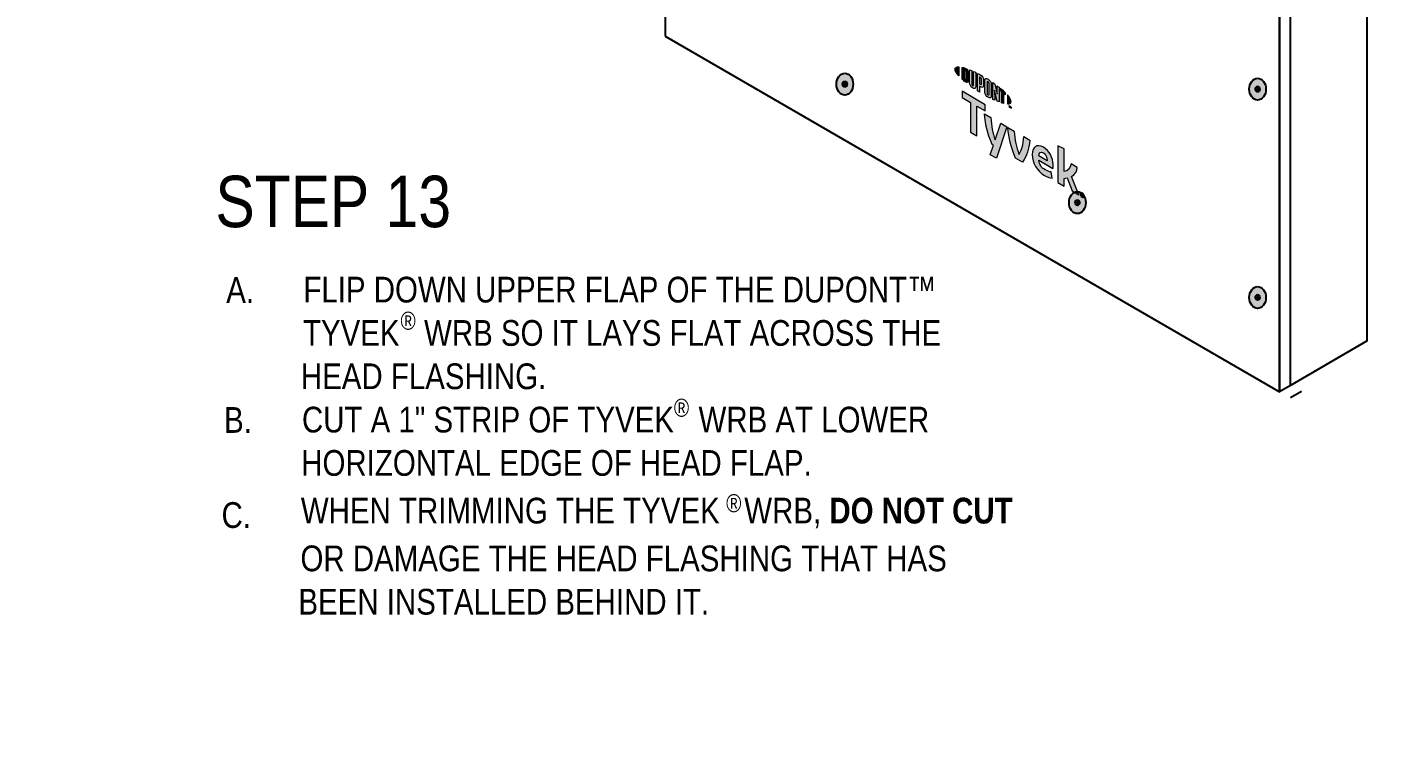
# Model space of a CAD drawing. Header units: inches. Extents: x -22 to 84, y -21 to 19.
# Drawn here: x 59.06 to 67.26, y 3.28 to 7.62 of the extents above; entities that cross this region are included whole.
import ezdxf

# ---------------------------------------------------------------- set-up
doc = ezdxf.new("R2010")
doc.units = ezdxf.units.IN
doc.header["$MEASUREMENT"] = 0
for name, color, linetype, lineweight in [('.ATI-TEXT', 7, 'Continuous', 0), ('G-ANNO-TTLB', 7, 'Continuous', 0), ('TYVEK', 7, 'Continuous', 0), ('X-REF - TRACED', 7, 'Continuous', 0)]:
    doc.layers.add(name, color=color, linetype=linetype, lineweight=lineweight)

# ---------------------------------------------------------------- blocks, each defined once
blk = doc.blocks.new('Block_231')
at = {"layer": 'X-REF - TRACED', "true_color": 0x848484, "transparency": 33554687}
h = blk.add_hatch(color=252, dxfattribs=at)
h.dxf.hatch_style = 2
edge = h.paths.add_edge_path()
edge.add_spline(control_points=[(64.7008, 7.3617), (64.7008, 7.3517), (64.7093, 7.3374), (64.7241, 7.3208), (64.7241, 7.3208), (64.7241, 7.3755), (64.7241, 7.3755), (64.7093, 7.3761), (64.7008, 7.3716), (64.7008, 7.3617)], knot_values=[0, 0, 0, 0, 1, 1, 1, 2, 2, 2, 3, 3, 3, 3], degree=3, periodic=0)
h = blk.add_hatch(color=252, dxfattribs=at)
h.dxf.hatch_style = 2
edge = h.paths.add_edge_path()
edge.add_spline(control_points=[(64.7686, 7.3002), (64.7686, 7.296), (64.7664, 7.2958), (64.7638, 7.2973), (64.7617, 7.2985), (64.7586, 7.3012), (64.756, 7.3035), (64.756, 7.3035), (64.756, 7.3559), (64.756, 7.3559), (64.7586, 7.3551), (64.7617, 7.3542), (64.7638, 7.353), (64.7664, 7.3515), (64.7686, 7.3488), (64.7686, 7.3446), (64.7686, 7.3446), (64.7686, 7.3002), (64.7686, 7.3002)], knot_values=[0, 0, 0, 0, 1, 1, 1, 2, 2, 2, 3, 3, 3, 4, 4, 4, 5, 5, 5, 6, 6, 6, 6], degree=3, periodic=0)
edge = h.paths.add_edge_path()
edge.add_spline(control_points=[(64.7655, 7.3657), (64.7614, 7.3681), (64.7554, 7.3701), (64.7446, 7.3725), (64.7446, 7.3725), (64.7446, 7.3), (64.7446, 7.3), (64.7541, 7.2912), (64.7614, 7.2851), (64.7655, 7.2827), (64.775, 7.2772), (64.7804, 7.2807), (64.7804, 7.2915), (64.7804, 7.2915), (64.7804, 7.3397), (64.7804, 7.3397), (64.7804, 7.3504), (64.775, 7.3602), (64.7655, 7.3657)], knot_values=[0, 0, 0, 0, 1, 1, 1, 2, 2, 2, 3, 3, 3, 4, 4, 4, 5, 5, 5, 6, 6, 6, 6], degree=3, periodic=0)
h = blk.add_hatch(color=252, dxfattribs=at)
h.dxf.hatch_style = 2
edge = h.paths.add_edge_path()
edge.add_spline(control_points=[(64.8137, 7.2656), (64.8137, 7.2614), (64.8124, 7.2595), (64.8078, 7.2628), (64.8033, 7.266), (64.8021, 7.2689), (64.8021, 7.2739), (64.8021, 7.2739), (64.8021, 7.3528), (64.8021, 7.3528), (64.7991, 7.3542), (64.7925, 7.357), (64.7896, 7.3581), (64.7896, 7.3581), (64.7896, 7.2783), (64.7896, 7.2783), (64.7896, 7.2655), (64.795, 7.2574), (64.8078, 7.2484), (64.8195, 7.2401), (64.8267, 7.2427), (64.8267, 7.2569), (64.8267, 7.2569), (64.8267, 7.3413), (64.8267, 7.3413), (64.8242, 7.3425), (64.8162, 7.3464), (64.8137, 7.3475), (64.8137, 7.3475), (64.8137, 7.2656), (64.8137, 7.2656)], knot_values=[0, 0, 0, 0, 1, 1, 1, 2, 2, 2, 3, 3, 3, 4, 4, 4, 5, 5, 5, 6, 6, 6, 7, 7, 7, 8, 8, 8, 9, 9, 9, 10, 10, 10, 10], degree=3, periodic=0)
h = blk.add_hatch(color=252, dxfattribs=at)
h.dxf.hatch_style = 2
edge = h.paths.add_edge_path()
edge.add_spline(control_points=[(64.8611, 7.2729), (64.8611, 7.2684), (64.8597, 7.2668), (64.8544, 7.2699), (64.8544, 7.2699), (64.8499, 7.2725), (64.8499, 7.2725), (64.8499, 7.2725), (64.8499, 7.3145), (64.8499, 7.3145), (64.8519, 7.3134), (64.853, 7.3128), (64.8542, 7.3121), (64.8599, 7.3088), (64.8611, 7.3056), (64.8611, 7.301), (64.8611, 7.301), (64.8611, 7.2729), (64.8611, 7.2729)], knot_values=[0, 0, 0, 0, 1, 1, 1, 2, 2, 2, 3, 3, 3, 4, 4, 4, 5, 5, 5, 6, 6, 6, 6], degree=3, periodic=0)
edge = h.paths.add_edge_path()
edge.add_spline(control_points=[(64.855, 7.3265), (64.8527, 7.3278), (64.8444, 7.3323), (64.8369, 7.3361), (64.8369, 7.3361), (64.8369, 7.2298), (64.8369, 7.2298), (64.8394, 7.2282), (64.8462, 7.2239), (64.8499, 7.2216), (64.8499, 7.2216), (64.8499, 7.2577), (64.8499, 7.2577), (64.8499, 7.2577), (64.855, 7.2548), (64.855, 7.2548), (64.8686, 7.247), (64.8743, 7.2507), (64.8743, 7.2642), (64.8743, 7.2642), (64.8743, 7.2955), (64.8743, 7.2955), (64.8743, 7.3088), (64.8679, 7.319), (64.855, 7.3265)], knot_values=[0, 0, 0, 0, 1, 1, 1, 2, 2, 2, 3, 3, 3, 4, 4, 4, 5, 5, 5, 6, 6, 6, 7, 7, 7, 8, 8, 8, 8], degree=3, periodic=0)
h = blk.add_hatch(color=252, dxfattribs=at)
h.dxf.hatch_style = 2
edge = h.paths.add_edge_path()
edge.add_spline(control_points=[(64.9077, 7.2089), (64.9077, 7.2047), (64.9065, 7.2033), (64.9018, 7.2058), (64.8971, 7.2084), (64.8958, 7.2114), (64.8958, 7.2158), (64.8958, 7.2158), (64.8958, 7.2821), (64.8958, 7.2821), (64.8958, 7.2864), (64.8971, 7.2881), (64.9018, 7.2852), (64.9065, 7.2824), (64.9077, 7.2794), (64.9077, 7.2752), (64.9077, 7.2752), (64.9077, 7.2089), (64.9077, 7.2089)], knot_values=[0, 0, 0, 0, 1, 1, 1, 2, 2, 2, 3, 3, 3, 4, 4, 4, 5, 5, 5, 6, 6, 6, 6], degree=3, periodic=0)
edge = h.paths.add_edge_path()
edge.add_spline(control_points=[(64.9018, 7.3), (64.8898, 7.3077), (64.8826, 7.3057), (64.8826, 7.2917), (64.8826, 7.2917), (64.8826, 7.2222), (64.8826, 7.2222), (64.8826, 7.2074), (64.8891, 7.1976), (64.9018, 7.1908), (64.9143, 7.1843), (64.9208, 7.1859), (64.9208, 7.2017), (64.9208, 7.2017), (64.9208, 7.268), (64.9208, 7.268), (64.9208, 7.283), (64.9149, 7.2917), (64.9018, 7.3)], knot_values=[0, 0, 0, 0, 1, 1, 1, 2, 2, 2, 3, 3, 3, 4, 4, 4, 5, 5, 5, 6, 6, 6, 6], degree=3, periodic=0)
h = blk.add_hatch(color=252, dxfattribs=at)
h.dxf.hatch_style = 2
edge = h.paths.add_edge_path()
edge.add_spline(control_points=[(64.957, 7.209), (64.957, 7.209), (64.9425, 7.2714), (64.9425, 7.2714), (64.9386, 7.2742), (64.9339, 7.2776), (64.9302, 7.2801), (64.9302, 7.2801), (64.9302, 7.1781), (64.9302, 7.1781), (64.9328, 7.1769), (64.9393, 7.1739), (64.9427, 7.1725), (64.9427, 7.1725), (64.9417, 7.2332), (64.9417, 7.2332), (64.9417, 7.2332), (64.957, 7.1666), (64.957, 7.1666), (64.9602, 7.1653), (64.965, 7.1635), (64.9681, 7.1624), (64.9681, 7.1624), (64.9681, 7.252), (64.9681, 7.252), (64.9649, 7.2546), (64.9589, 7.2592), (64.9561, 7.2613), (64.9561, 7.2613), (64.957, 7.209), (64.957, 7.209)], knot_values=[0, 0, 0, 0, 1, 1, 1, 2, 2, 2, 3, 3, 3, 4, 4, 4, 5, 5, 5, 6, 6, 6, 7, 7, 7, 8, 8, 8, 9, 9, 9, 10, 10, 10, 10], degree=3, periodic=0)
h = blk.add_hatch(color=252, dxfattribs=at)
h.dxf.hatch_style = 2
edge = h.paths.add_edge_path()
edge.add_spline(control_points=[(64.9746, 7.2326), (64.9778, 7.2301), (64.981, 7.2275), (64.9841, 7.225), (64.9841, 7.225), (64.9841, 7.1571), (64.9841, 7.1571), (64.9869, 7.1563), (64.9922, 7.1548), (64.9957, 7.1539), (64.9957, 7.1539), (64.9957, 7.215), (64.9957, 7.215), (64.9991, 7.2121), (65.0023, 7.2092), (65.0052, 7.2066), (65.0052, 7.2066), (65.0052, 7.2197), (65.0052, 7.2197), (64.996, 7.2287), (64.9861, 7.2374), (64.9746, 7.2468), (64.9746, 7.2468), (64.9746, 7.2326), (64.9746, 7.2326)], knot_values=[0, 0, 0, 0, 1, 1, 1, 2, 2, 2, 3, 3, 3, 4, 4, 4, 5, 5, 5, 6, 6, 6, 7, 7, 7, 8, 8, 8, 8], degree=3, periodic=0)
h = blk.add_hatch(color=252, dxfattribs=at)
h.dxf.hatch_style = 2
edge = h.paths.add_edge_path()
edge.add_spline(control_points=[(65.0425, 7.1644), (65.0425, 7.1543), (65.034, 7.1499), (65.0192, 7.1504), (65.0192, 7.1504), (65.0192, 7.2051), (65.0192, 7.2051), (65.034, 7.1886), (65.0425, 7.1743), (65.0425, 7.1644)], knot_values=[0, 0, 0, 0, 1, 1, 1, 2, 2, 2, 3, 3, 3, 3], degree=3, periodic=0)
h = blk.add_hatch(color=252, dxfattribs=at)
h.dxf.hatch_style = 2
edge = h.paths.add_edge_path()
edge.add_spline(control_points=[(65.0356, 7.1354), (65.0356, 7.1354), (65.037, 7.1346), (65.037, 7.1346), (65.037, 7.1346), (65.0391, 7.1297), (65.0391, 7.1297), (65.0391, 7.1297), (65.0412, 7.1322), (65.0412, 7.1322), (65.0412, 7.1322), (65.0425, 7.1314), (65.0425, 7.1314), (65.0425, 7.1314), (65.0425, 7.1235), (65.0425, 7.1235), (65.0425, 7.1235), (65.0413, 7.1243), (65.0413, 7.1243), (65.0413, 7.1243), (65.0413, 7.1299), (65.0413, 7.1299), (65.0413, 7.1299), (65.0391, 7.1273), (65.0391, 7.1273), (65.0391, 7.1273), (65.039, 7.1274), (65.039, 7.1274), (65.039, 7.1274), (65.0369, 7.1324), (65.0369, 7.1324), (65.0369, 7.1324), (65.0369, 7.1268), (65.0369, 7.1268), (65.0369, 7.1268), (65.0356, 7.1275), (65.0356, 7.1275), (65.0356, 7.1275), (65.0356, 7.1354), (65.0356, 7.1354)], knot_values=[0, 0, 0, 0, 1, 1, 1, 2, 2, 2, 3, 3, 3, 4, 4, 4, 5, 5, 5, 6, 6, 6, 7, 7, 7, 8, 8, 8, 9, 9, 9, 10, 10, 10, 11, 11, 11, 12, 12, 12, 13, 13, 13, 13], degree=3, periodic=0)
edge = h.paths.add_edge_path()
edge.add_spline(control_points=[(65.0307, 7.1369), (65.0307, 7.1369), (65.0286, 7.1381), (65.0286, 7.1381), (65.0286, 7.1381), (65.0286, 7.1395), (65.0286, 7.1395), (65.0286, 7.1395), (65.0341, 7.1363), (65.0341, 7.1363), (65.0341, 7.1363), (65.0341, 7.1349), (65.0341, 7.1349), (65.0341, 7.1349), (65.032, 7.1361), (65.032, 7.1361), (65.032, 7.1361), (65.032, 7.1296), (65.032, 7.1296), (65.032, 7.1296), (65.0307, 7.1304), (65.0307, 7.1304), (65.0307, 7.1304), (65.0307, 7.1369), (65.0307, 7.1369)], knot_values=[0, 0, 0, 0, 1, 1, 1, 2, 2, 2, 3, 3, 3, 4, 4, 4, 5, 5, 5, 6, 6, 6, 7, 7, 7, 8, 8, 8, 8], degree=3, periodic=0)
at = {"layer": 'X-REF - TRACED'}
for points, knots in [([(64.7008, 7.3617), (64.7008, 7.3517), (64.7093, 7.3374), (64.7241, 7.3208), (64.7241, 7.3208), (64.7241, 7.3755), (64.7241, 7.3755), (64.7093, 7.3761), (64.7008, 7.3716), (64.7008, 7.3617)], [0, 0, 0, 0, 1, 1, 1, 2, 2, 2, 3, 3, 3, 3]), ([(64.7655, 7.3657), (64.7614, 7.3681), (64.7554, 7.3701), (64.7446, 7.3725), (64.7446, 7.3725), (64.7446, 7.3), (64.7446, 7.3), (64.7541, 7.2912), (64.7614, 7.2851), (64.7655, 7.2827), (64.775, 7.2772), (64.7804, 7.2807), (64.7804, 7.2915), (64.7804, 7.2915), (64.7804, 7.3397), (64.7804, 7.3397), (64.7804, 7.3504), (64.775, 7.3602), (64.7655, 7.3657)], [0, 0, 0, 0, 1, 1, 1, 2, 2, 2, 3, 3, 3, 4, 4, 4, 5, 5, 5, 6, 6, 6, 6]), ([(64.7686, 7.3002), (64.7686, 7.296), (64.7664, 7.2958), (64.7638, 7.2973), (64.7617, 7.2985), (64.7586, 7.3012), (64.756, 7.3035), (64.756, 7.3035), (64.756, 7.3559), (64.756, 7.3559), (64.7586, 7.3551), (64.7617, 7.3542), (64.7638, 7.353), (64.7664, 7.3515), (64.7686, 7.3488), (64.7686, 7.3446), (64.7686, 7.3446), (64.7686, 7.3002), (64.7686, 7.3002)], [0, 0, 0, 0, 1, 1, 1, 2, 2, 2, 3, 3, 3, 4, 4, 4, 5, 5, 5, 6, 6, 6, 6]), ([(64.8137, 7.2656), (64.8137, 7.2614), (64.8124, 7.2595), (64.8078, 7.2628), (64.8033, 7.266), (64.8021, 7.2689), (64.8021, 7.2739), (64.8021, 7.2739), (64.8021, 7.3528), (64.8021, 7.3528), (64.7991, 7.3542), (64.7925, 7.357), (64.7896, 7.3581), (64.7896, 7.3581), (64.7896, 7.2783), (64.7896, 7.2783), (64.7896, 7.2655), (64.795, 7.2574), (64.8078, 7.2484), (64.8195, 7.2401), (64.8267, 7.2427), (64.8267, 7.2569), (64.8267, 7.2569), (64.8267, 7.3413), (64.8267, 7.3413), (64.8242, 7.3425), (64.8162, 7.3464), (64.8137, 7.3475), (64.8137, 7.3475), (64.8137, 7.2656), (64.8137, 7.2656)], [0, 0, 0, 0, 1, 1, 1, 2, 2, 2, 3, 3, 3, 4, 4, 4, 5, 5, 5, 6, 6, 6, 7, 7, 7, 8, 8, 8, 9, 9, 9, 10, 10, 10, 10]), ([(64.855, 7.3265), (64.8527, 7.3278), (64.8444, 7.3323), (64.8369, 7.3361), (64.8369, 7.3361), (64.8369, 7.2298), (64.8369, 7.2298), (64.8394, 7.2282), (64.8462, 7.2239), (64.8499, 7.2216), (64.8499, 7.2216), (64.8499, 7.2577), (64.8499, 7.2577), (64.8499, 7.2577), (64.855, 7.2548), (64.855, 7.2548), (64.8686, 7.247), (64.8743, 7.2507), (64.8743, 7.2642), (64.8743, 7.2642), (64.8743, 7.2955), (64.8743, 7.2955), (64.8743, 7.3088), (64.8679, 7.319), (64.855, 7.3265)], [0, 0, 0, 0, 1, 1, 1, 2, 2, 2, 3, 3, 3, 4, 4, 4, 5, 5, 5, 6, 6, 6, 7, 7, 7, 8, 8, 8, 8]), ([(64.8611, 7.2729), (64.8611, 7.2684), (64.8597, 7.2668), (64.8544, 7.2699), (64.8544, 7.2699), (64.8499, 7.2725), (64.8499, 7.2725), (64.8499, 7.2725), (64.8499, 7.3145), (64.8499, 7.3145), (64.8519, 7.3134), (64.853, 7.3128), (64.8542, 7.3121), (64.8599, 7.3088), (64.8611, 7.3056), (64.8611, 7.301), (64.8611, 7.301), (64.8611, 7.2729), (64.8611, 7.2729)], [0, 0, 0, 0, 1, 1, 1, 2, 2, 2, 3, 3, 3, 4, 4, 4, 5, 5, 5, 6, 6, 6, 6]), ([(64.9018, 7.3), (64.8898, 7.3077), (64.8826, 7.3057), (64.8826, 7.2917), (64.8826, 7.2917), (64.8826, 7.2222), (64.8826, 7.2222), (64.8826, 7.2074), (64.8891, 7.1976), (64.9018, 7.1908), (64.9143, 7.1843), (64.9208, 7.1859), (64.9208, 7.2017), (64.9208, 7.2017), (64.9208, 7.268), (64.9208, 7.268), (64.9208, 7.283), (64.9149, 7.2917), (64.9018, 7.3)], [0, 0, 0, 0, 1, 1, 1, 2, 2, 2, 3, 3, 3, 4, 4, 4, 5, 5, 5, 6, 6, 6, 6]), ([(64.9077, 7.2089), (64.9077, 7.2047), (64.9065, 7.2033), (64.9018, 7.2058), (64.8971, 7.2084), (64.8958, 7.2114), (64.8958, 7.2158), (64.8958, 7.2158), (64.8958, 7.2821), (64.8958, 7.2821), (64.8958, 7.2864), (64.8971, 7.2881), (64.9018, 7.2852), (64.9065, 7.2824), (64.9077, 7.2794), (64.9077, 7.2752), (64.9077, 7.2752), (64.9077, 7.2089), (64.9077, 7.2089)], [0, 0, 0, 0, 1, 1, 1, 2, 2, 2, 3, 3, 3, 4, 4, 4, 5, 5, 5, 6, 6, 6, 6]), ([(64.957, 7.209), (64.957, 7.209), (64.9425, 7.2714), (64.9425, 7.2714), (64.9386, 7.2742), (64.9339, 7.2776), (64.9302, 7.2801), (64.9302, 7.2801), (64.9302, 7.1781), (64.9302, 7.1781), (64.9328, 7.1769), (64.9393, 7.1739), (64.9427, 7.1725), (64.9427, 7.1725), (64.9417, 7.2332), (64.9417, 7.2332), (64.9417, 7.2332), (64.957, 7.1666), (64.957, 7.1666), (64.9602, 7.1653), (64.965, 7.1635), (64.9681, 7.1624), (64.9681, 7.1624), (64.9681, 7.252), (64.9681, 7.252), (64.9649, 7.2546), (64.9589, 7.2592), (64.9561, 7.2613), (64.9561, 7.2613), (64.957, 7.209), (64.957, 7.209)], [0, 0, 0, 0, 1, 1, 1, 2, 2, 2, 3, 3, 3, 4, 4, 4, 5, 5, 5, 6, 6, 6, 7, 7, 7, 8, 8, 8, 9, 9, 9, 10, 10, 10, 10]), ([(64.9746, 7.2326), (64.9778, 7.2301), (64.981, 7.2275), (64.9841, 7.225), (64.9841, 7.225), (64.9841, 7.1571), (64.9841, 7.1571), (64.9869, 7.1563), (64.9922, 7.1548), (64.9957, 7.1539), (64.9957, 7.1539), (64.9957, 7.215), (64.9957, 7.215), (64.9991, 7.2121), (65.0023, 7.2092), (65.0052, 7.2066), (65.0052, 7.2066), (65.0052, 7.2197), (65.0052, 7.2197), (64.996, 7.2287), (64.9861, 7.2374), (64.9746, 7.2468), (64.9746, 7.2468), (64.9746, 7.2326), (64.9746, 7.2326)], [0, 0, 0, 0, 1, 1, 1, 2, 2, 2, 3, 3, 3, 4, 4, 4, 5, 5, 5, 6, 6, 6, 7, 7, 7, 8, 8, 8, 8]), ([(65.0425, 7.1644), (65.0425, 7.1543), (65.034, 7.1499), (65.0192, 7.1504), (65.0192, 7.1504), (65.0192, 7.2051), (65.0192, 7.2051), (65.034, 7.1886), (65.0425, 7.1743), (65.0425, 7.1644)], [0, 0, 0, 0, 1, 1, 1, 2, 2, 2, 3, 3, 3, 3]), ([(65.0307, 7.1369), (65.0307, 7.1369), (65.0286, 7.1381), (65.0286, 7.1381), (65.0286, 7.1381), (65.0286, 7.1395), (65.0286, 7.1395), (65.0286, 7.1395), (65.0341, 7.1363), (65.0341, 7.1363), (65.0341, 7.1363), (65.0341, 7.1349), (65.0341, 7.1349), (65.0341, 7.1349), (65.032, 7.1361), (65.032, 7.1361), (65.032, 7.1361), (65.032, 7.1296), (65.032, 7.1296), (65.032, 7.1296), (65.0307, 7.1304), (65.0307, 7.1304), (65.0307, 7.1304), (65.0307, 7.1369), (65.0307, 7.1369)], [0, 0, 0, 0, 1, 1, 1, 2, 2, 2, 3, 3, 3, 4, 4, 4, 5, 5, 5, 6, 6, 6, 7, 7, 7, 8, 8, 8, 8]), ([(65.0356, 7.1354), (65.0356, 7.1354), (65.037, 7.1346), (65.037, 7.1346), (65.037, 7.1346), (65.0391, 7.1297), (65.0391, 7.1297), (65.0391, 7.1297), (65.0412, 7.1322), (65.0412, 7.1322), (65.0412, 7.1322), (65.0425, 7.1314), (65.0425, 7.1314), (65.0425, 7.1314), (65.0425, 7.1235), (65.0425, 7.1235), (65.0425, 7.1235), (65.0413, 7.1243), (65.0413, 7.1243), (65.0413, 7.1243), (65.0413, 7.1299), (65.0413, 7.1299), (65.0413, 7.1299), (65.0391, 7.1273), (65.0391, 7.1273), (65.0391, 7.1273), (65.039, 7.1274), (65.039, 7.1274), (65.039, 7.1274), (65.0369, 7.1324), (65.0369, 7.1324), (65.0369, 7.1324), (65.0369, 7.1268), (65.0369, 7.1268), (65.0369, 7.1268), (65.0356, 7.1275), (65.0356, 7.1275), (65.0356, 7.1275), (65.0356, 7.1354), (65.0356, 7.1354)], [0, 0, 0, 0, 1, 1, 1, 2, 2, 2, 3, 3, 3, 4, 4, 4, 5, 5, 5, 6, 6, 6, 7, 7, 7, 8, 8, 8, 9, 9, 9, 10, 10, 10, 11, 11, 11, 12, 12, 12, 13, 13, 13, 13])]:
    blk.add_open_spline(points, degree=3, knots=knots, dxfattribs=at)
blk = doc.blocks.new('Block_235')
at = {"layer": 'X-REF - TRACED', "true_color": 0x848484, "transparency": 33554687}
h = blk.add_hatch(color=252, dxfattribs=at)
h.dxf.hatch_style = 2
h.paths.add_polyline_path([(64.8849, 7.1459), (64.7446, 7.2269), (64.7446, 7.1888), (64.7953, 7.1596), (64.7953, 6.9791), (64.8342, 6.9566), (64.8342, 7.1371), (64.8849, 7.1078)])
h = blk.add_hatch(color=252, dxfattribs=at)
h.dxf.hatch_style = 2
edge = h.paths.add_edge_path()
edge.add_spline(control_points=[(65.1181, 6.9523), (65.1156, 6.9003), (65.1053, 6.87), (65.0892, 6.844), (65.0737, 6.8883), (65.0636, 6.9303), (65.0606, 6.9855), (65.0606, 6.9855), (65.0227, 7.0073), (65.0227, 7.0073), (65.0268, 6.9422), (65.0391, 6.8948), (65.0685, 6.8213), (65.0685, 6.8213), (65.1102, 6.7973), (65.1102, 6.7973), (65.1385, 6.8374), (65.1502, 6.871), (65.1557, 6.9306), (65.1557, 6.9306), (65.1181, 6.9523), (65.1181, 6.9523)], knot_values=[0, 0, 0, 0, 1, 1, 1, 2, 2, 2, 3, 3, 3, 4, 4, 4, 5, 5, 5, 6, 6, 6, 7, 7, 7, 7], degree=3, periodic=0)
h = blk.add_hatch(color=252, dxfattribs=at)
h.dxf.hatch_style = 2
edge = h.paths.add_edge_path()
edge.add_spline(control_points=[(65.2093, 6.835), (65.2093, 6.835), (65.2611, 6.8051), (65.2611, 6.8051), (65.2611, 6.8051), (65.2611, 6.8088), (65.2611, 6.8088), (65.2611, 6.8263), (65.2529, 6.8438), (65.2379, 6.8525), (65.2221, 6.8616), (65.2118, 6.8548), (65.2093, 6.835)], knot_values=[0, 0, 0, 0, 1, 1, 1, 2, 2, 2, 3, 3, 3, 4, 4, 4, 4], degree=3, periodic=0)
edge = h.paths.add_edge_path()
edge.add_spline(control_points=[(65.2919, 6.6992), (65.2799, 6.6999), (65.2622, 6.7058), (65.2442, 6.7161), (65.2004, 6.7415), (65.1704, 6.7906), (65.1704, 6.8425), (65.1704, 6.8921), (65.1979, 6.9099), (65.2379, 6.8868), (65.2736, 6.8662), (65.2971, 6.8237), (65.2971, 6.7818), (65.2971, 6.7724), (65.2965, 6.7646), (65.296, 6.7587), (65.296, 6.7587), (65.2099, 6.8084), (65.2099, 6.8084), (65.2134, 6.7814), (65.2262, 6.7627), (65.248, 6.7502), (65.2614, 6.7425), (65.2742, 6.7385), (65.2859, 6.7374), (65.2859, 6.7374), (65.2919, 6.6992), (65.2919, 6.6992)], knot_values=[0, 0, 0, 0, 1, 1, 1, 2, 2, 2, 3, 3, 3, 4, 4, 4, 5, 5, 5, 6, 6, 6, 7, 7, 7, 8, 8, 8, 9, 9, 9, 9], degree=3, periodic=0)
h = blk.add_hatch(color=252, dxfattribs=at)
h.dxf.hatch_style = 2
edge = h.paths.add_edge_path()
edge.add_spline(control_points=[(65.4085, 6.7103), (65.4085, 6.7103), (65.4537, 6.5989), (65.4537, 6.5989), (65.4537, 6.5989), (65.4128, 6.6225), (65.4128, 6.6225), (65.4128, 6.6225), (65.3815, 6.7015), (65.3815, 6.7015), (65.3758, 6.7001), (65.3698, 6.6989), (65.3633, 6.698), (65.3633, 6.698), (65.3633, 6.6512), (65.3633, 6.6512), (65.3633, 6.6512), (65.3257, 6.6729), (65.3257, 6.6729), (65.3257, 6.6729), (65.3257, 6.8968), (65.3257, 6.8968), (65.3257, 6.8968), (65.3633, 6.8773), (65.3633, 6.8773), (65.3633, 6.8773), (65.3633, 6.7395), (65.3633, 6.7395), (65.3889, 6.7438), (65.4014, 6.7584), (65.4058, 6.7862), (65.4058, 6.7862), (65.4431, 6.7647), (65.4431, 6.7647), (65.4423, 6.7383), (65.4303, 6.7211), (65.4085, 6.7103)], knot_values=[0, 0, 0, 0, 1, 1, 1, 2, 2, 2, 3, 3, 3, 4, 4, 4, 5, 5, 5, 6, 6, 6, 7, 7, 7, 8, 8, 8, 9, 9, 9, 10, 10, 10, 11, 11, 11, 12, 12, 12, 12], degree=3, periodic=0)
at = {"layer": 'X-REF - TRACED'}
blk.add_lwpolyline([(64.8849, 7.1459), (64.7446, 7.2269), (64.7446, 7.1888), (64.7953, 7.1596), (64.7953, 6.9791), (64.8342, 6.9566), (64.8342, 7.1371), (64.8849, 7.1078)], close=True, dxfattribs=at)
for points, knots in [([(65.1181, 6.9523), (65.1156, 6.9003), (65.1053, 6.87), (65.0892, 6.844), (65.0737, 6.8883), (65.0636, 6.9303), (65.0606, 6.9855), (65.0606, 6.9855), (65.0227, 7.0073), (65.0227, 7.0073), (65.0268, 6.9422), (65.0391, 6.8948), (65.0685, 6.8213), (65.0685, 6.8213), (65.1102, 6.7973), (65.1102, 6.7973), (65.1385, 6.8374), (65.1502, 6.871), (65.1557, 6.9306), (65.1557, 6.9306), (65.1181, 6.9523), (65.1181, 6.9523)], [0, 0, 0, 0, 1, 1, 1, 2, 2, 2, 3, 3, 3, 4, 4, 4, 5, 5, 5, 6, 6, 6, 7, 7, 7, 7]), ([(65.2919, 6.6992), (65.2799, 6.6999), (65.2622, 6.7058), (65.2442, 6.7161), (65.2004, 6.7415), (65.1704, 6.7906), (65.1704, 6.8425), (65.1704, 6.8921), (65.1979, 6.9099), (65.2379, 6.8868), (65.2736, 6.8662), (65.2971, 6.8237), (65.2971, 6.7818), (65.2971, 6.7724), (65.2965, 6.7646), (65.296, 6.7587), (65.296, 6.7587), (65.2099, 6.8084), (65.2099, 6.8084), (65.2134, 6.7814), (65.2262, 6.7627), (65.248, 6.7502), (65.2614, 6.7425), (65.2742, 6.7385), (65.2859, 6.7374), (65.2859, 6.7374), (65.2919, 6.6992), (65.2919, 6.6992)], [0, 0, 0, 0, 1, 1, 1, 2, 2, 2, 3, 3, 3, 4, 4, 4, 5, 5, 5, 6, 6, 6, 7, 7, 7, 8, 8, 8, 9, 9, 9, 9]), ([(65.4085, 6.7103), (65.4085, 6.7103), (65.4537, 6.5989), (65.4537, 6.5989), (65.4537, 6.5989), (65.4128, 6.6225), (65.4128, 6.6225), (65.4128, 6.6225), (65.3815, 6.7015), (65.3815, 6.7015), (65.3758, 6.7001), (65.3698, 6.6989), (65.3633, 6.698), (65.3633, 6.698), (65.3633, 6.6512), (65.3633, 6.6512), (65.3633, 6.6512), (65.3257, 6.6729), (65.3257, 6.6729), (65.3257, 6.6729), (65.3257, 6.8968), (65.3257, 6.8968), (65.3257, 6.8968), (65.3633, 6.8773), (65.3633, 6.8773), (65.3633, 6.8773), (65.3633, 6.7395), (65.3633, 6.7395), (65.3889, 6.7438), (65.4014, 6.7584), (65.4058, 6.7862), (65.4058, 6.7862), (65.4431, 6.7647), (65.4431, 6.7647), (65.4423, 6.7383), (65.4303, 6.7211), (65.4085, 6.7103)], [0, 0, 0, 0, 1, 1, 1, 2, 2, 2, 3, 3, 3, 4, 4, 4, 5, 5, 5, 6, 6, 6, 7, 7, 7, 8, 8, 8, 9, 9, 9, 10, 10, 10, 11, 11, 11, 12, 12, 12, 12]), ([(65.2093, 6.835), (65.2093, 6.835), (65.2611, 6.8051), (65.2611, 6.8051), (65.2611, 6.8051), (65.2611, 6.8088), (65.2611, 6.8088), (65.2611, 6.8263), (65.2529, 6.8438), (65.2379, 6.8525), (65.2221, 6.8616), (65.2118, 6.8548), (65.2093, 6.835)], [0, 0, 0, 0, 1, 1, 1, 2, 2, 2, 3, 3, 3, 4, 4, 4, 4])]:
    blk.add_open_spline(points, degree=3, knots=knots, dxfattribs=at)
blk = doc.blocks.new('Block_234')
at = {"layer": 'X-REF - TRACED', "true_color": 0x848484, "transparency": 33554687}
h = blk.add_hatch(color=252, dxfattribs=at)
h.dxf.hatch_style = 2
edge = h.paths.add_edge_path()
edge.add_spline(control_points=[(64.9785, 7.0329), (64.9785, 7.0329), (64.9447, 6.9322), (64.9447, 6.9322), (64.9304, 6.9743), (64.9211, 7.0151), (64.9182, 7.0677), (64.9182, 7.0677), (64.8803, 7.0896), (64.8803, 7.0896), (64.8844, 7.0244), (64.8967, 6.9771), (64.9261, 6.9036), (64.9261, 6.9036), (64.9337, 6.8992), (64.9337, 6.8992), (64.9337, 6.8992), (64.9144, 6.8417), (64.9144, 6.8417), (64.9144, 6.8417), (64.952, 6.82), (64.952, 6.82), (64.952, 6.82), (65.0161, 7.0112), (65.0161, 7.0112), (65.0161, 7.0112), (64.9785, 7.0329), (64.9785, 7.0329)], knot_values=[0, 0, 0, 0, 1, 1, 1, 2, 2, 2, 3, 3, 3, 4, 4, 4, 5, 5, 5, 6, 6, 6, 7, 7, 7, 8, 8, 8, 9, 9, 9, 9], degree=3, periodic=0)
at = {"layer": 'X-REF - TRACED'}
blk.add_open_spline([(64.9785, 7.0329), (64.9785, 7.0329), (64.9447, 6.9322), (64.9447, 6.9322), (64.9304, 6.9743), (64.9211, 7.0151), (64.9182, 7.0677), (64.9182, 7.0677), (64.8803, 7.0896), (64.8803, 7.0896), (64.8844, 7.0244), (64.8967, 6.9771), (64.9261, 6.9036), (64.9261, 6.9036), (64.9337, 6.8992), (64.9337, 6.8992), (64.9337, 6.8992), (64.9144, 6.8417), (64.9144, 6.8417), (64.9144, 6.8417), (64.952, 6.82), (64.952, 6.82), (64.952, 6.82), (65.0161, 7.0112), (65.0161, 7.0112), (65.0161, 7.0112), (64.9785, 7.0329), (64.9785, 7.0329)], degree=3, knots=[0, 0, 0, 0, 1, 1, 1, 2, 2, 2, 3, 3, 3, 4, 4, 4, 5, 5, 5, 6, 6, 6, 7, 7, 7, 8, 8, 8, 9, 9, 9, 9], dxfattribs=at)
blk.add_blockref('Block_235', (0, 0), dxfattribs=at)
blk = doc.blocks.new('Block_236')
at = {"layer": 'X-REF - TRACED', "true_color": 0x848484, "transparency": 33554687}
h = blk.add_hatch(color=252, dxfattribs=at)
h.dxf.hatch_style = 2
edge = h.paths.add_edge_path()
edge.add_spline(control_points=[(65.4717, 6.6033), (65.4717, 6.6033), (65.4717, 6.5992), (65.4717, 6.5992), (65.4717, 6.5992), (65.4733, 6.5983), (65.4733, 6.5983), (65.4748, 6.5974), (65.4756, 6.5974), (65.4756, 6.5989), (65.4756, 6.6005), (65.4748, 6.6015), (65.4733, 6.6024), (65.4733, 6.6024), (65.4717, 6.6033), (65.4717, 6.6033)], knot_values=[0, 0, 0, 0, 1, 1, 1, 2, 2, 2, 3, 3, 3, 4, 4, 4, 5, 5, 5, 5], degree=3, periodic=0)
edge = h.paths.add_edge_path()
edge.add_spline(control_points=[(65.4691, 6.6074), (65.4691, 6.6074), (65.4733, 6.605), (65.4733, 6.605), (65.4766, 6.6031), (65.4782, 6.6003), (65.4782, 6.5975), (65.4782, 6.5955), (65.4774, 6.5945), (65.4758, 6.5947), (65.4766, 6.5925), (65.4777, 6.5901), (65.479, 6.5875), (65.479, 6.5875), (65.4759, 6.5893), (65.4759, 6.5893), (65.4747, 6.5917), (65.4738, 6.5937), (65.4731, 6.5958), (65.4731, 6.5958), (65.4717, 6.5966), (65.4717, 6.5966), (65.4717, 6.5966), (65.4717, 6.5917), (65.4717, 6.5917), (65.4717, 6.5917), (65.4691, 6.5933), (65.4691, 6.5933), (65.4691, 6.5933), (65.4691, 6.6074), (65.4691, 6.6074)], knot_values=[0, 0, 0, 0, 1, 1, 1, 2, 2, 2, 3, 3, 3, 4, 4, 4, 5, 5, 5, 6, 6, 6, 7, 7, 7, 8, 8, 8, 9, 9, 9, 10, 10, 10, 10], degree=3, periodic=0)
edge = h.paths.add_edge_path()
edge.add_spline(control_points=[(65.4734, 6.6085), (65.4675, 6.6119), (65.4641, 6.61), (65.4641, 6.6029), (65.4641, 6.5958), (65.4675, 6.59), (65.4734, 6.5866), (65.4793, 6.5832), (65.4828, 6.5851), (65.4828, 6.5922), (65.4828, 6.5992), (65.4793, 6.6051), (65.4734, 6.6085)], knot_values=[0, 0, 0, 0, 1, 1, 1, 2, 2, 2, 3, 3, 3, 4, 4, 4, 4], degree=3, periodic=0)
edge = h.paths.add_edge_path()
edge.add_spline(control_points=[(65.4734, 6.6113), (65.4807, 6.6071), (65.4856, 6.599), (65.4856, 6.5905), (65.4856, 6.5821), (65.4807, 6.5796), (65.4734, 6.5838), (65.466, 6.5881), (65.4613, 6.5961), (65.4613, 6.6045), (65.4613, 6.613), (65.4661, 6.6156), (65.4734, 6.6113)], knot_values=[0, 0, 0, 0, 1, 1, 1, 2, 2, 2, 3, 3, 3, 4, 4, 4, 4], degree=3, periodic=0)
at = {"layer": 'X-REF - TRACED'}
for points, knots in [([(65.4734, 6.6113), (65.4807, 6.6071), (65.4856, 6.599), (65.4856, 6.5905), (65.4856, 6.5821), (65.4807, 6.5796), (65.4734, 6.5838), (65.466, 6.5881), (65.4613, 6.5961), (65.4613, 6.6045), (65.4613, 6.613), (65.4661, 6.6156), (65.4734, 6.6113)], [0, 0, 0, 0, 1, 1, 1, 2, 2, 2, 3, 3, 3, 4, 4, 4, 4]), ([(65.4734, 6.6085), (65.4675, 6.6119), (65.4641, 6.61), (65.4641, 6.6029), (65.4641, 6.5958), (65.4675, 6.59), (65.4734, 6.5866), (65.4793, 6.5832), (65.4828, 6.5851), (65.4828, 6.5922), (65.4828, 6.5992), (65.4793, 6.6051), (65.4734, 6.6085)], [0, 0, 0, 0, 1, 1, 1, 2, 2, 2, 3, 3, 3, 4, 4, 4, 4]), ([(65.4691, 6.6074), (65.4691, 6.6074), (65.4733, 6.605), (65.4733, 6.605), (65.4766, 6.6031), (65.4782, 6.6003), (65.4782, 6.5975), (65.4782, 6.5955), (65.4774, 6.5945), (65.4758, 6.5947), (65.4766, 6.5925), (65.4777, 6.5901), (65.479, 6.5875), (65.479, 6.5875), (65.4759, 6.5893), (65.4759, 6.5893), (65.4747, 6.5917), (65.4738, 6.5937), (65.4731, 6.5958), (65.4731, 6.5958), (65.4717, 6.5966), (65.4717, 6.5966), (65.4717, 6.5966), (65.4717, 6.5917), (65.4717, 6.5917), (65.4717, 6.5917), (65.4691, 6.5933), (65.4691, 6.5933), (65.4691, 6.5933), (65.4691, 6.6074), (65.4691, 6.6074)], [0, 0, 0, 0, 1, 1, 1, 2, 2, 2, 3, 3, 3, 4, 4, 4, 5, 5, 5, 6, 6, 6, 7, 7, 7, 8, 8, 8, 9, 9, 9, 10, 10, 10, 10]), ([(65.4717, 6.6033), (65.4717, 6.6033), (65.4717, 6.5992), (65.4717, 6.5992), (65.4717, 6.5992), (65.4733, 6.5983), (65.4733, 6.5983), (65.4748, 6.5974), (65.4756, 6.5974), (65.4756, 6.5989), (65.4756, 6.6005), (65.4748, 6.6015), (65.4733, 6.6024), (65.4733, 6.6024), (65.4717, 6.6033), (65.4717, 6.6033)], [0, 0, 0, 0, 1, 1, 1, 2, 2, 2, 3, 3, 3, 4, 4, 4, 5, 5, 5, 5])]:
    blk.add_open_spline(points, degree=3, knots=knots, dxfattribs=at)
blk = doc.blocks.new('Block_233')
at = {"layer": 'X-REF - TRACED'}
for name in ['Block_234', 'Block_236']:
    blk.add_blockref(name, (0, 0), dxfattribs=at)
blk = doc.blocks.new('Block_232')
at = {"layer": 'X-REF - TRACED'}
blk.add_blockref('Block_233', (0, 0), dxfattribs=at)
blk = doc.blocks.new('Block_230')
at = {"layer": 'X-REF - TRACED'}
for name in ['Block_231', 'Block_232']:
    blk.add_blockref(name, (0, 0), dxfattribs=at)
blk = doc.blocks.new('Block_323')
at = {"layer": '.ATI-TEXT', "char_height": 0.2, "attachment_point": 7}
for s, insert in [('\\C18;\\c0;\\FArial Narrow|b0|i0|c1;\\H0.156250;\\W1.000000;A.', (60.2711, 5.9421)), ('\\C18;\\c0;\\FArial Narrow|b0|i0|c1;\\H0.156250;\\W1.000000;FLIP DOWN UPPER FLAP OF THE DUPONT™', (60.7398, 5.9421)), ('\\C18;\\c0;\\FArial Narrow|b0|i0|c1;\\H0.156250;\\W1.000000;TYVEK   WRB SO IT LAYS FLAT ACROSS THE', (60.7374, 5.6789)), ('\\C18;\\c0;\\FArial Narrow|b0|i0|c1;\\H0.109375;\\W1.000000;®', (61.3304, 5.7774)), ('\\C18;\\c0;\\FArial Narrow|b0|i0|c1;\\H0.156250;\\W1.000000;HEAD FLASHING.', (60.7248, 5.4157)), ('\\C18;\\c0;\\FArial Narrow|b0|i0|c1;\\H0.109375;\\W1.000000;®', (62.9922, 5.2489)), ('\\C18;\\c0;\\FArial Narrow|b0|i0|c1;\\H0.156250;\\W1.000000;B.', (60.2578, 5.1525)), ('\\C18;\\c0;\\FArial Narrow|b0|i0|c1;\\H0.156250;\\W1.000000;CUT A 1" STRIP OF TYVEK   WRB AT LOWER', (60.7313, 5.1525)), ('\\C18;\\c0;\\FArial Narrow|b0|i0|c1;\\H0.156250;\\W1.000000;HORIZONTAL EDGE OF HEAD FLAP.', (60.727, 4.8893))]:
    blk.add_mtext(s, dxfattribs=dict(at, insert=insert))

msp = doc.modelspace()

# ---------------------------------------------------------------- hatches: boundary and pattern name
at = {"layer": 'G-ANNO-TTLB', "true_color": 0xff00ff, "transparency": 33554687}
h = msp.add_hatch(color=6, dxfattribs=at)
edge = h.paths.add_edge_path()
edge.add_spline(control_points=[(71.2893, -15.0744), (71.2893, -15.0744), (30.6016, -15.0744), (30.6016, -15.0744), (30.6016, -15.0744), (30.6016, 19.0506), (30.6016, 19.0506), (30.6016, 19.0506), (71.2893, 19.0506), (71.2893, 19.0506), (71.2893, 19.0506), (71.2893, -15.0744), (71.2893, -15.0744)], knot_values=[0, 0, 0, 0, 1, 1, 1, 2, 2, 2, 3, 3, 3, 4, 4, 4, 4], degree=3, periodic=0)
edge = h.paths.add_edge_path()
edge.add_spline(control_points=[(30.7266, 18.9256), (30.7266, 18.9256), (30.7266, -14.9494), (30.7266, -14.9494), (30.7266, -14.9494), (71.1643, -14.9494), (71.1643, -14.9494), (71.1643, -14.9494), (71.1643, 18.9256), (71.1643, 18.9256), (71.1643, 18.9256), (30.7266, 18.9256), (30.7266, 18.9256)], knot_values=[0, 0, 0, 0, 1, 1, 1, 2, 2, 2, 3, 3, 3, 4, 4, 4, 4], degree=3, periodic=0)
edge.add_line((30.7266, 18.9256), (30.7266, 18.9256))
at = {"layer": 'TYVEK', "true_color": 0x003b71, "transparency": 33554687}
h = msp.add_hatch(color=156, dxfattribs=at)
h.dxf.hatch_style = 2
edge = h.paths.add_edge_path()
edge.add_ellipse((64.0307, 7.2701), major_axis=(0, 0.0664), ratio=0.766948, start_angle=0, end_angle=360)
h = msp.add_hatch(color=156, dxfattribs=at)
h.dxf.hatch_style = 2
edge = h.paths.add_edge_path()
edge.add_ellipse((66.54, 7.2402), major_axis=(0, 0.0664), ratio=0.766948, start_angle=0, end_angle=360)
h = msp.add_hatch(color=156, dxfattribs=at)
h.dxf.hatch_style = 2
edge = h.paths.add_edge_path()
edge.add_ellipse((65.4445, 6.5504), major_axis=(0, 0.0664), ratio=0.766948, start_angle=0, end_angle=360)
h = msp.add_hatch(color=156, dxfattribs=at)
h.dxf.hatch_style = 2
edge = h.paths.add_edge_path()
edge.add_ellipse((66.54, 5.9748), major_axis=(0, 0.0664), ratio=0.766948, start_angle=0, end_angle=360)

# ---------------------------------------------------------------- linework, layer by layer
at = {"layer": 'G-ANNO-TTLB'}
for points in [[(71.2893, -15.0744), (71.2893, -15.0744), (30.6016, -15.0744), (30.6016, -15.0744), (30.6016, -15.0744), (30.6016, 19.0506), (30.6016, 19.0506), (30.6016, 19.0506), (71.2893, 19.0506), (71.2893, 19.0506), (71.2893, 19.0506), (71.2893, -15.0744), (71.2893, -15.0744)], [(30.7266, 18.9256), (30.7266, 18.9256), (30.7266, -14.9494), (30.7266, -14.9494), (30.7266, -14.9494), (71.1643, -14.9494), (71.1643, -14.9494), (71.1643, -14.9494), (71.1643, 18.9256), (71.1643, 18.9256), (71.1643, 18.9256), (30.7266, 18.9256), (30.7266, 18.9256)]]:
    msp.add_open_spline(points, degree=3, knots=[0, 0, 0, 0, 1, 1, 1, 2, 2, 2, 3, 3, 3, 4, 4, 4, 4], dxfattribs=at)
at = {"layer": 'TYVEK', "color": 33, "lineweight": 25, "true_color": 0xcc9966}
for p, q in [((62.9389, 13.4264), (62.9389, 7.562)), ((66.6721, 10.0943), (66.6721, 5.4007)), ((66.7389, 5.4394), (66.7389, 10.1179)), ((66.6721, 5.4007), (66.6721, 7.7374)), ((62.9389, 7.562), (66.6721, 5.4007)), ((66.7389, 5.4394), (66.6721, 5.4007)), ((66.7391, 5.3679), (66.8058, 5.4066))]:
    msp.add_line(p, q, dxfattribs=at)
at = {"layer": 'TYVEK', "color": 165, "lineweight": 25, "true_color": 0x4c5f99}
for q in [(67.2058, 11.6051), (66.7389, 5.4394)]:
    msp.add_line((67.2058, 5.7111), q, dxfattribs=at)
at = {"layer": 'TYVEK', "color": 252, "lineweight": 25, "true_color": 0x848484}
for p, q in [((64.0172, 7.2705), (64.0442, 7.2705)), ((64.0307, 7.2876), (64.0307, 7.2533)), ((66.5265, 7.2406), (66.5535, 7.2406)), ((66.54, 7.2578), (66.54, 7.2235)), ((65.4445, 6.568), (65.4445, 6.5337)), ((65.431, 6.5509), (65.458, 6.5509)), ((66.54, 5.9924), (66.54, 5.9581)), ((66.5265, 5.9752), (66.5535, 5.9752))]:
    msp.add_line(p, q, dxfattribs=at)
at = {"layer": 'TYVEK', "color": 18, "lineweight": 25, "true_color": 0x000000}
for centre in [(64.0307, 7.2701), (66.54, 7.2402), (65.4445, 6.5504), (66.54, 5.9748)]:
    msp.add_ellipse(centre, major_axis=(0, 0.0664), ratio=0.766948, dxfattribs=at)
at = {"layer": 'TYVEK', "color": 252, "lineweight": 25, "true_color": 0x848484}
for centre in [(64.0307, 7.2705), (66.54, 7.2406), (65.4445, 6.5509), (66.54, 5.9752)]:
    msp.add_ellipse(centre, major_axis=(0, 0.0171), ratio=0.788846, dxfattribs=at)

# ---------------------------------------------------------------- block references
at = {"layer": '.ATI-TEXT'}
msp.add_blockref('Block_323', (0, 0), dxfattribs=at)
at = {"layer": 'X-REF - TRACED'}
msp.add_blockref('Block_230', (0, 0), dxfattribs=at)

# ---------------------------------------------------------------- texts
at = {"layer": '.ATI-TEXT', "char_height": 0.2, "attachment_point": 7}
for s, insert in [('\\C18;\\c0;\\FArial Narrow|b0|i0|c1;\\H0.312500;\\W1.000000;STEP 13', (60.2054, 6.3974)), ('\\C18;\\c0;\\FArial Narrow|b0|i0|c1;\\H0.156297;\\W1.000000;WHEN TRIMMING THE TYVEK   WRB, \\FArial Narrow Bold|b1|i0|c1;\\H0.156300;DO NOT CUT', (60.7246, 4.5728)), ('\\C18;\\c0;\\FArial Narrow|b0|i0|c1;\\H0.109408;\\W1.000000;®', (63.3098, 4.6691)), ('\\C18;\\c0;\\FArial Narrow|b0|i0|c1;\\H0.156297;\\W1.000000;C.', (60.2425, 4.5728)), ('\\C18;\\c0;\\FArial Narrow|b0|i0|c1;\\H0.156300;\\W1.000000;OR DAMAGE THE HEAD FLASHING THAT HAS ', (60.7221, 4.3095)), ('\\C18;\\c0;\\FArial Narrow|b0|i0|c1;\\H0.156300;\\W1.000000;BEEN INSTALLED BEHIND IT.', (60.7096, 4.0462))]:
    msp.add_mtext(s, dxfattribs=dict(at, insert=insert))

doc.saveas('drawing.dxf')
